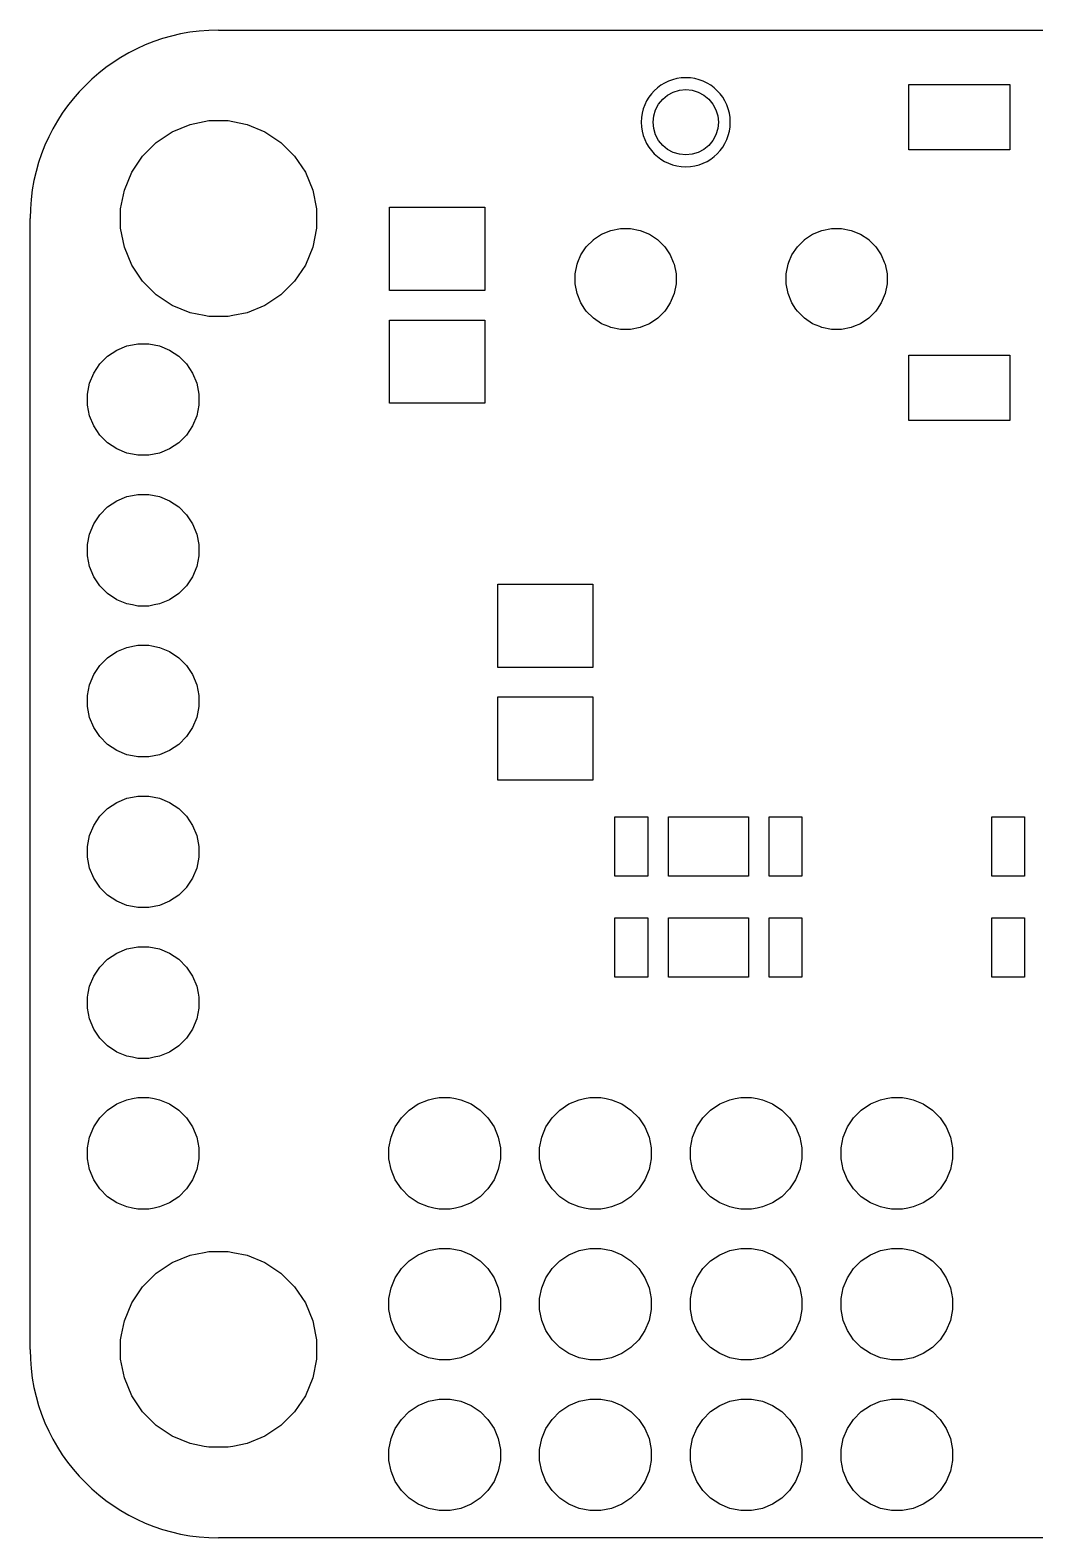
# Model space of a CAD drawing. Extents: x 117.4 to 179.6, y -117.7 to -92.3.
# Drawn here: x 117.39 to 134.32, y -117.7 to -92.3 of the extents above; entities that cross this region are included whole.
import ezdxf

# ---------------------------------------------------------------- set-up
doc = ezdxf.new("R2010")
doc.units = 0
doc.header["$MEASUREMENT"] = 0
doc.layers.add('BLACK', color=7, linetype='CONTINUOUS')

msp = doc.modelspace()

# ---------------------------------------------------------------- linework, layer by layer
at = {"layer": 'BLACK', "linetype": 'CONTINUOUS'}
for p, q in [((120.561, -92.3036), (176.441, -92.3036)), ((132.195, -94.3194), (132.195, -93.2178)), ((132.195, -93.2178), (133.897, -93.2178)), ((133.897, -93.2178), (133.897, -94.3194)), ((127.976, -93.5486), (128.045, -93.4651)), ((128.045, -93.4651), (128.128, -93.3966)), ((128.128, -93.3966), (128.223, -93.3457)), ((128.223, -93.3457), (128.327, -93.3144)), ((128.327, -93.3144), (128.434, -93.3038)), ((128.434, -93.3038), (128.434, -93.3038)), ((128.434, -93.3038), (128.542, -93.3144)), ((128.542, -93.3144), (128.645, -93.3457)), ((128.645, -93.3457), (128.74, -93.3966)), ((128.74, -93.3966), (128.824, -93.4651)), ((128.824, -93.4651), (128.892, -93.5486)), ((127.894, -93.7471), (127.925, -93.6438)), ((127.925, -93.6438), (127.976, -93.5486)), ((128.892, -93.5486), (128.943, -93.6438)), ((128.943, -93.6438), (128.974, -93.7471)), ((119.779, -94.0157), (120.08, -93.8912)), ((120.08, -93.8912), (120.319, -93.8437)), ((120.319, -93.8437), (120.399, -93.8278)), ((120.399, -93.8278), (120.724, -93.8278)), ((120.724, -93.8278), (120.803, -93.8437)), ((120.803, -93.8437), (121.043, -93.8912)), ((121.043, -93.8912), (121.343, -94.0157)), ((127.883, -93.8546), (127.894, -93.7471)), ((127.894, -93.9621), (127.883, -93.8546)), ((127.883, -93.8546), (127.883, -93.8546)), ((127.925, -94.0654), (127.894, -93.9621)), ((128.974, -93.9621), (128.943, -94.0654)), ((128.974, -93.7471), (128.985, -93.8546)), ((128.985, -93.8546), (128.974, -93.9621)), ((128.985, -93.8546), (128.985, -93.8546)), ((119.279, -94.4263), (119.509, -94.1963)), ((119.509, -94.1963), (119.779, -94.0157)), ((121.343, -94.0157), (121.613, -94.1963)), ((121.613, -94.1963), (121.843, -94.4263)), ((127.976, -94.1606), (127.925, -94.0654)), ((128.045, -94.2441), (127.976, -94.1606)), ((128.892, -94.1606), (128.824, -94.2441)), ((128.943, -94.0654), (128.892, -94.1606)), ((119.098, -94.6967), (119.279, -94.4263)), ((121.843, -94.4263), (122.024, -94.6967)), ((128.128, -94.3126), (128.045, -94.2441)), ((128.223, -94.3635), (128.128, -94.3126)), ((128.327, -94.3948), (128.223, -94.3635)), ((128.434, -94.4054), (128.327, -94.3948)), ((128.542, -94.3948), (128.434, -94.4054)), ((128.434, -94.4054), (128.434, -94.4054)), ((128.645, -94.3635), (128.542, -94.3948)), ((128.74, -94.3126), (128.645, -94.3635)), ((128.824, -94.2441), (128.74, -94.3126)), ((133.897, -94.3194), (132.195, -94.3194)), ((118.974, -94.9971), (119.098, -94.6967)), ((122.024, -94.6967), (122.148, -94.9971)), ((118.91, -95.316), (118.974, -94.9971)), ((122.148, -94.9971), (122.212, -95.316)), ((117.386, -114.529), (117.386, -95.4786)), ((118.91, -95.6412), (118.91, -95.316)), ((122.212, -95.316), (122.212, -95.6412)), ((123.443, -96.6899), (123.443, -95.2883)), ((123.443, -95.2883), (125.045, -95.2883)), ((125.045, -95.2883), (125.045, -96.6899)), ((118.974, -95.9601), (118.91, -95.6412)), ((122.212, -95.6412), (122.148, -95.9601)), ((126.879, -95.8324), (127.016, -95.7405)), ((127.016, -95.7405), (127.171, -95.6764)), ((127.171, -95.6764), (127.335, -95.6437)), ((127.171, -95.6764), (127.171, -95.6764)), ((127.171, -95.6764), (127.171, -95.6764)), ((127.335, -95.6437), (127.503, -95.6437)), ((127.503, -95.6437), (127.667, -95.6764)), ((127.667, -95.6764), (127.667, -95.6764)), ((127.667, -95.6764), (127.667, -95.6764)), ((127.667, -95.6764), (127.822, -95.7405)), ((127.822, -95.7405), (127.96, -95.8324)), ((130.435, -95.8324), (130.572, -95.7405)), ((130.572, -95.7405), (130.727, -95.6764)), ((130.727, -95.6764), (130.891, -95.6437)), ((130.727, -95.6764), (130.727, -95.6764)), ((130.727, -95.6764), (130.727, -95.6764)), ((130.891, -95.6437), (131.059, -95.6437)), ((131.059, -95.6437), (131.223, -95.6764)), ((131.223, -95.6764), (131.223, -95.6764)), ((131.223, -95.6764), (131.223, -95.6764)), ((131.223, -95.6764), (131.378, -95.7405)), ((131.378, -95.7405), (131.516, -95.8324)), ((119.098, -96.2605), (118.974, -95.9601)), ((122.148, -95.9601), (122.024, -96.2605)), ((126.665, -96.0915), (126.758, -95.9522)), ((126.758, -95.9522), (126.877, -95.8337)), ((126.758, -95.9522), (126.758, -95.9522)), ((126.877, -95.8337), (126.879, -95.8324)), ((127.96, -95.8324), (127.962, -95.8337)), ((127.962, -95.8337), (128.08, -95.9522)), ((128.08, -95.9522), (128.08, -95.9522)), ((128.08, -95.9522), (128.173, -96.0915)), ((130.221, -96.0915), (130.314, -95.9522)), ((130.314, -95.9522), (130.433, -95.8337)), ((130.314, -95.9522), (130.314, -95.9522)), ((130.433, -95.8337), (130.435, -95.8324)), ((131.516, -95.8324), (131.518, -95.8337)), ((131.518, -95.8337), (131.636, -95.9522)), ((131.636, -95.9522), (131.636, -95.9522)), ((131.636, -95.9522), (131.729, -96.0915)), ((119.279, -96.5309), (119.098, -96.2605)), ((122.024, -96.2605), (121.843, -96.5309)), ((126.568, -96.4108), (126.601, -96.2464)), ((126.601, -96.2464), (126.615, -96.2113)), ((126.615, -96.2113), (126.665, -96.0915)), ((128.173, -96.0915), (128.223, -96.2113)), ((128.223, -96.2113), (128.237, -96.2464)), ((128.237, -96.2464), (128.27, -96.4108)), ((130.124, -96.4108), (130.157, -96.2464)), ((130.157, -96.2464), (130.171, -96.2113)), ((130.171, -96.2113), (130.221, -96.0915)), ((131.729, -96.0915), (131.779, -96.2113)), ((131.779, -96.2113), (131.793, -96.2464)), ((131.793, -96.2464), (131.826, -96.4108)), ((126.568, -96.5784), (126.568, -96.4108)), ((128.27, -96.4108), (128.27, -96.5784)), ((130.124, -96.5784), (130.124, -96.4108)), ((131.826, -96.4108), (131.826, -96.5784)), ((119.509, -96.7609), (119.279, -96.5309)), ((119.779, -96.9415), (119.509, -96.7609)), ((121.613, -96.7609), (121.343, -96.9415)), ((121.843, -96.5309), (121.613, -96.7609)), ((125.045, -96.6899), (123.443, -96.6899)), ((126.601, -96.7428), (126.568, -96.5784)), ((126.665, -96.8977), (126.601, -96.7428)), ((126.601, -96.7428), (126.601, -96.7428)), ((128.237, -96.7428), (128.173, -96.8977)), ((128.27, -96.5784), (128.237, -96.7428)), ((128.237, -96.7428), (128.237, -96.7428)), ((130.157, -96.7428), (130.124, -96.5784)), ((130.221, -96.8977), (130.157, -96.7428)), ((130.157, -96.7428), (130.157, -96.7428)), ((131.793, -96.7428), (131.729, -96.8977)), ((131.826, -96.5784), (131.793, -96.7428)), ((131.793, -96.7428), (131.793, -96.7428)), ((120.08, -97.066), (119.779, -96.9415)), ((121.343, -96.9415), (121.043, -97.066)), ((126.734, -97.0014), (126.665, -96.8977)), ((126.758, -97.037), (126.734, -97.0014)), ((128.104, -97.0014), (128.08, -97.037)), ((128.173, -96.8977), (128.104, -97.0014)), ((130.29, -97.0014), (130.221, -96.8977)), ((130.314, -97.037), (130.29, -97.0014)), ((131.66, -97.0014), (131.636, -97.037)), ((131.729, -96.8977), (131.66, -97.0014)), ((120.319, -97.1135), (120.08, -97.066)), ((120.399, -97.1294), (120.319, -97.1135)), ((120.724, -97.1294), (120.399, -97.1294)), ((120.803, -97.1135), (120.724, -97.1294)), ((121.043, -97.066), (120.803, -97.1135)), ((123.443, -98.5899), (123.443, -97.1883)), ((123.443, -97.1883), (125.045, -97.1883)), ((125.045, -97.1883), (125.045, -98.5899)), ((126.877, -97.1555), (126.758, -97.037)), ((127.016, -97.2487), (126.877, -97.1555)), ((126.877, -97.1555), (126.877, -97.1555)), ((127.136, -97.2983), (127.016, -97.2487)), ((127.822, -97.2487), (127.702, -97.2983)), ((127.962, -97.1555), (127.822, -97.2487)), ((128.08, -97.037), (127.962, -97.1555)), ((127.962, -97.1555), (127.962, -97.1555)), ((130.433, -97.1555), (130.314, -97.037)), ((130.572, -97.2487), (130.433, -97.1555)), ((130.433, -97.1555), (130.433, -97.1555)), ((130.692, -97.2983), (130.572, -97.2487)), ((131.378, -97.2487), (131.258, -97.2983)), ((131.518, -97.1555), (131.378, -97.2487)), ((131.636, -97.037), (131.518, -97.1555)), ((131.518, -97.1555), (131.518, -97.1555)), ((127.171, -97.3128), (127.136, -97.2983)), ((127.335, -97.3455), (127.171, -97.3128)), ((127.503, -97.3455), (127.335, -97.3455)), ((127.667, -97.3128), (127.503, -97.3455)), ((127.702, -97.2983), (127.667, -97.3128)), ((130.727, -97.3128), (130.692, -97.2983)), ((130.891, -97.3455), (130.727, -97.3128)), ((131.059, -97.3455), (130.891, -97.3455)), ((131.223, -97.3128), (131.059, -97.3455)), ((131.258, -97.2983), (131.223, -97.3128)), ((118.692, -97.7966), (118.846, -97.6938)), ((118.846, -97.6938), (119.017, -97.6229)), ((118.846, -97.6938), (118.846, -97.6938)), ((119.017, -97.6229), (119.108, -97.6049)), ((119.108, -97.6049), (119.199, -97.5868)), ((119.199, -97.5868), (119.384, -97.5868)), ((119.384, -97.5868), (119.474, -97.6049)), ((119.474, -97.6049), (119.565, -97.6229)), ((119.565, -97.6229), (119.736, -97.6938)), ((119.736, -97.6938), (119.736, -97.6938)), ((119.736, -97.6938), (119.89, -97.7966)), ((132.195, -98.8794), (132.195, -97.7778)), ((132.195, -97.7778), (133.897, -97.7778)), ((133.897, -97.7778), (133.897, -98.8794)), ((118.458, -98.0814), (118.561, -97.9275)), ((118.561, -97.9275), (118.692, -97.7966)), ((118.561, -97.9275), (118.561, -97.9275)), ((119.89, -97.7966), (120.021, -97.9275)), ((120.021, -97.9275), (120.021, -97.9275)), ((120.021, -97.9275), (120.124, -98.0814)), ((118.351, -98.434), (118.387, -98.2525)), ((118.387, -98.2525), (118.458, -98.0814)), ((120.124, -98.0814), (120.195, -98.2525)), ((120.195, -98.2525), (120.231, -98.434)), ((118.351, -98.6192), (118.351, -98.434)), ((120.231, -98.434), (120.231, -98.6192)), ((118.387, -98.8007), (118.351, -98.6192)), ((118.458, -98.9718), (118.387, -98.8007)), ((120.195, -98.8007), (120.124, -98.9718)), ((120.231, -98.6192), (120.195, -98.8007)), ((125.045, -98.5899), (123.443, -98.5899)), ((118.561, -99.1257), (118.458, -98.9718)), ((118.458, -98.9718), (118.458, -98.9718)), ((120.124, -98.9718), (120.021, -99.1257)), ((120.124, -98.9718), (120.124, -98.9718)), ((133.897, -98.8794), (132.195, -98.8794)), ((118.692, -99.2566), (118.561, -99.1257)), ((118.846, -99.3594), (118.692, -99.2566)), ((118.692, -99.2566), (118.692, -99.2566)), ((119.89, -99.2566), (119.736, -99.3594)), ((120.021, -99.1257), (119.89, -99.2566)), ((119.89, -99.2566), (119.89, -99.2566)), ((119.017, -99.4303), (118.846, -99.3594)), ((119.108, -99.4483), (119.017, -99.4303)), ((119.199, -99.4664), (119.108, -99.4483)), ((119.384, -99.4664), (119.199, -99.4664)), ((119.474, -99.4483), (119.384, -99.4664)), ((119.565, -99.4303), (119.474, -99.4483)), ((119.736, -99.3594), (119.565, -99.4303)), ((118.692, -100.337), (118.846, -100.234)), ((118.846, -100.234), (119.017, -100.163)), ((118.846, -100.234), (118.846, -100.234)), ((119.017, -100.163), (119.108, -100.145)), ((119.108, -100.145), (119.199, -100.127)), ((119.199, -100.127), (119.384, -100.127)), ((119.384, -100.127), (119.474, -100.145)), ((119.474, -100.145), (119.565, -100.163)), ((119.565, -100.163), (119.736, -100.234)), ((119.736, -100.234), (119.736, -100.234)), ((119.736, -100.234), (119.89, -100.337)), ((118.458, -100.621), (118.561, -100.468)), ((118.561, -100.468), (118.692, -100.337)), ((118.561, -100.468), (118.561, -100.468)), ((119.89, -100.337), (120.021, -100.468)), ((120.021, -100.468), (120.021, -100.468)), ((120.021, -100.468), (120.124, -100.621)), ((118.352, -100.971), (118.387, -100.792)), ((118.387, -100.792), (118.458, -100.621)), ((118.387, -100.792), (118.387, -100.792)), ((120.124, -100.621), (120.195, -100.792)), ((120.195, -100.792), (120.195, -100.792)), ((120.195, -100.792), (120.23, -100.971)), ((118.351, -100.974), (118.352, -100.971)), ((118.351, -101.159), (118.351, -100.974)), ((120.23, -100.971), (120.231, -100.974)), ((120.231, -100.974), (120.231, -101.159)), ((118.387, -101.341), (118.351, -101.159)), ((118.458, -101.512), (118.387, -101.341)), ((120.195, -101.341), (120.124, -101.512)), ((120.231, -101.159), (120.195, -101.341)), ((118.56, -101.664), (118.458, -101.512)), ((120.124, -101.512), (120.022, -101.664)), ((118.561, -101.666), (118.56, -101.664)), ((118.692, -101.797), (118.561, -101.666)), ((118.846, -101.899), (118.692, -101.797)), ((118.692, -101.797), (118.692, -101.797)), ((119.89, -101.797), (119.736, -101.899)), ((120.021, -101.666), (119.89, -101.797)), ((119.89, -101.797), (119.89, -101.797)), ((120.022, -101.664), (120.021, -101.666)), ((125.269, -103.04), (125.269, -101.638)), ((125.269, -101.638), (126.87, -101.638)), ((126.87, -101.638), (126.87, -103.04)), ((119.017, -101.97), (118.846, -101.899)), ((119.108, -101.988), (119.017, -101.97)), ((119.199, -102.006), (119.108, -101.988)), ((119.384, -102.006), (119.199, -102.006)), ((119.474, -101.988), (119.384, -102.006)), ((119.565, -101.97), (119.474, -101.988)), ((119.736, -101.899), (119.565, -101.97)), ((118.692, -102.877), (118.846, -102.774)), ((118.846, -102.774), (119.017, -102.703)), ((118.846, -102.774), (118.846, -102.774)), ((119.017, -102.703), (119.143, -102.678)), ((119.143, -102.678), (119.199, -102.667)), ((119.199, -102.667), (119.384, -102.667)), ((119.384, -102.667), (119.439, -102.678)), ((119.439, -102.678), (119.565, -102.703)), ((119.565, -102.703), (119.736, -102.774)), ((119.736, -102.774), (119.736, -102.774)), ((119.736, -102.774), (119.89, -102.877)), ((118.458, -103.161), (118.561, -103.008)), ((118.561, -103.008), (118.692, -102.877)), ((118.561, -103.008), (118.561, -103.008)), ((119.89, -102.877), (120.021, -103.008)), ((120.021, -103.008), (120.021, -103.008)), ((120.021, -103.008), (120.124, -103.161)), ((126.87, -103.04), (125.269, -103.04)), ((118.351, -103.514), (118.387, -103.332)), ((118.387, -103.332), (118.458, -103.161)), ((120.124, -103.161), (120.195, -103.332)), ((120.195, -103.332), (120.231, -103.514)), ((118.351, -103.699), (118.351, -103.514)), ((120.231, -103.514), (120.231, -103.699)), ((125.269, -104.94), (125.269, -103.538)), ((125.269, -103.538), (126.87, -103.538)), ((126.87, -103.538), (126.87, -104.94)), ((118.387, -103.881), (118.351, -103.699)), ((118.458, -104.052), (118.387, -103.881)), ((120.195, -103.881), (120.124, -104.052)), ((120.231, -103.699), (120.195, -103.881)), ((118.561, -104.206), (118.458, -104.052)), ((118.458, -104.052), (118.458, -104.052)), ((120.124, -104.052), (120.021, -104.206)), ((120.124, -104.052), (120.124, -104.052)), ((118.692, -104.337), (118.561, -104.206)), ((118.846, -104.439), (118.692, -104.337)), ((118.692, -104.337), (118.692, -104.337)), ((119.89, -104.337), (119.736, -104.439)), ((120.021, -104.206), (119.89, -104.337)), ((119.89, -104.337), (119.89, -104.337)), ((119.017, -104.51), (118.846, -104.439)), ((119.108, -104.528), (119.017, -104.51)), ((119.199, -104.546), (119.108, -104.528)), ((119.384, -104.546), (119.199, -104.546)), ((119.474, -104.528), (119.384, -104.546)), ((119.565, -104.51), (119.474, -104.528)), ((119.736, -104.439), (119.565, -104.51)), ((126.87, -104.94), (125.269, -104.94)), ((118.692, -105.417), (118.846, -105.314)), ((118.846, -105.314), (119.017, -105.243)), ((118.846, -105.314), (118.846, -105.314)), ((119.017, -105.243), (119.108, -105.225)), ((119.108, -105.225), (119.199, -105.207)), ((119.199, -105.207), (119.384, -105.207)), ((119.384, -105.207), (119.474, -105.225)), ((119.474, -105.225), (119.565, -105.243)), ((119.565, -105.243), (119.736, -105.314)), ((119.736, -105.314), (119.736, -105.314)), ((119.736, -105.314), (119.89, -105.417)), ((118.458, -105.701), (118.561, -105.548)), ((118.561, -105.548), (118.692, -105.417)), ((118.561, -105.548), (118.561, -105.548)), ((119.89, -105.417), (120.021, -105.548)), ((120.021, -105.548), (120.021, -105.548)), ((120.021, -105.548), (120.124, -105.701)), ((127.24, -106.559), (127.24, -105.558)), ((127.24, -105.558), (127.792, -105.558)), ((127.792, -105.558), (127.792, -106.559)), ((128.14, -106.559), (128.14, -105.558)), ((128.14, -105.558), (129.492, -105.558)), ((129.492, -105.558), (129.492, -106.559)), ((129.84, -106.559), (129.84, -105.558)), ((129.84, -105.558), (130.392, -105.558)), ((130.392, -105.558), (130.392, -106.559)), ((133.59, -106.559), (133.59, -105.558)), ((133.59, -105.558), (134.142, -105.558)), ((134.142, -105.558), (134.142, -106.559)), ((118.351, -106.054), (118.387, -105.872)), ((118.387, -105.872), (118.458, -105.701)), ((120.124, -105.701), (120.195, -105.872)), ((120.195, -105.872), (120.231, -106.054)), ((118.351, -106.239), (118.351, -106.054)), ((120.231, -106.054), (120.231, -106.239)), ((118.387, -106.421), (118.351, -106.239)), ((118.458, -106.592), (118.387, -106.421)), ((120.195, -106.421), (120.124, -106.592)), ((120.231, -106.239), (120.195, -106.421)), ((118.56, -106.744), (118.458, -106.592)), ((120.124, -106.592), (120.022, -106.744)), ((127.792, -106.559), (127.24, -106.559)), ((129.492, -106.559), (128.14, -106.559)), ((130.392, -106.559), (129.84, -106.559)), ((134.142, -106.559), (133.59, -106.559)), ((118.561, -106.746), (118.56, -106.744)), ((118.692, -106.877), (118.561, -106.746)), ((118.846, -106.979), (118.692, -106.877)), ((118.692, -106.877), (118.692, -106.877)), ((119.89, -106.877), (119.736, -106.979)), ((120.021, -106.746), (119.89, -106.877)), ((119.89, -106.877), (119.89, -106.877)), ((120.022, -106.744), (120.021, -106.746)), ((119.017, -107.05), (118.846, -106.979)), ((119.108, -107.068), (119.017, -107.05)), ((119.199, -107.086), (119.108, -107.068)), ((119.384, -107.086), (119.199, -107.086)), ((119.474, -107.068), (119.384, -107.086)), ((119.565, -107.05), (119.474, -107.068)), ((119.736, -106.979), (119.565, -107.05)), ((127.24, -108.259), (127.24, -107.258)), ((127.24, -107.258), (127.792, -107.258)), ((127.792, -107.258), (127.792, -108.259)), ((128.14, -108.259), (128.14, -107.258)), ((128.14, -107.258), (129.492, -107.258)), ((129.492, -107.258), (129.492, -108.259)), ((129.84, -108.259), (129.84, -107.258)), ((129.84, -107.258), (130.392, -107.258)), ((130.392, -107.258), (130.392, -108.259)), ((133.59, -108.259), (133.59, -107.258)), ((133.59, -107.258), (134.142, -107.258)), ((134.142, -107.258), (134.142, -108.259)), ((118.692, -107.957), (118.846, -107.854)), ((118.846, -107.854), (119.017, -107.783)), ((118.846, -107.854), (118.846, -107.854)), ((119.017, -107.783), (119.108, -107.765)), ((119.108, -107.765), (119.199, -107.747)), ((119.199, -107.747), (119.384, -107.747)), ((119.384, -107.747), (119.474, -107.765)), ((119.474, -107.765), (119.565, -107.783)), ((119.565, -107.783), (119.736, -107.854)), ((119.736, -107.854), (119.736, -107.854)), ((119.736, -107.854), (119.89, -107.957)), ((118.458, -108.241), (118.561, -108.088)), ((118.561, -108.088), (118.692, -107.957)), ((118.561, -108.088), (118.561, -108.088)), ((119.89, -107.957), (120.021, -108.088)), ((120.021, -108.088), (120.021, -108.088)), ((120.021, -108.088), (120.124, -108.241)), ((118.364, -108.528), (118.387, -108.412)), ((118.387, -108.412), (118.458, -108.241)), ((118.387, -108.412), (118.387, -108.412)), ((120.124, -108.241), (120.195, -108.412)), ((120.195, -108.412), (120.195, -108.412)), ((120.195, -108.412), (120.218, -108.528)), ((127.792, -108.259), (127.24, -108.259)), ((129.492, -108.259), (128.14, -108.259)), ((130.392, -108.259), (129.84, -108.259)), ((134.142, -108.259), (133.59, -108.259)), ((118.351, -108.594), (118.364, -108.528)), ((118.351, -108.779), (118.351, -108.594)), ((120.218, -108.528), (120.231, -108.594)), ((120.231, -108.594), (120.231, -108.779)), ((118.387, -108.961), (118.351, -108.779)), ((118.458, -109.132), (118.387, -108.961)), ((120.195, -108.961), (120.124, -109.132)), ((120.231, -108.779), (120.195, -108.961)), ((118.561, -109.286), (118.458, -109.132)), ((118.458, -109.132), (118.458, -109.132)), ((120.124, -109.132), (120.021, -109.286)), ((120.124, -109.132), (120.124, -109.132)), ((118.692, -109.417), (118.561, -109.286)), ((118.846, -109.519), (118.692, -109.417)), ((118.692, -109.417), (118.692, -109.417)), ((119.89, -109.417), (119.736, -109.519)), ((120.021, -109.286), (119.89, -109.417)), ((119.89, -109.417), (119.89, -109.417)), ((119.017, -109.59), (118.846, -109.519)), ((119.108, -109.608), (119.017, -109.59)), ((119.199, -109.626), (119.108, -109.608)), ((119.384, -109.626), (119.199, -109.626)), ((119.474, -109.608), (119.384, -109.626)), ((119.565, -109.59), (119.474, -109.608)), ((119.736, -109.519), (119.565, -109.59)), ((118.692, -110.497), (118.846, -110.394)), ((118.846, -110.394), (119.017, -110.323)), ((118.846, -110.394), (118.846, -110.394)), ((119.017, -110.323), (119.108, -110.305)), ((119.108, -110.305), (119.199, -110.287)), ((119.199, -110.287), (119.384, -110.287)), ((119.384, -110.287), (119.474, -110.305)), ((119.474, -110.305), (119.565, -110.323)), ((119.565, -110.323), (119.736, -110.394)), ((119.736, -110.394), (119.736, -110.394)), ((119.736, -110.394), (119.89, -110.497)), ((123.772, -110.497), (123.926, -110.394)), ((123.926, -110.394), (124.097, -110.323)), ((123.926, -110.394), (123.926, -110.394)), ((124.097, -110.323), (124.188, -110.305)), ((124.188, -110.305), (124.279, -110.287)), ((124.279, -110.287), (124.464, -110.287)), ((124.464, -110.287), (124.554, -110.305)), ((124.554, -110.305), (124.645, -110.323)), ((124.645, -110.323), (124.816, -110.394)), ((124.816, -110.394), (124.816, -110.394)), ((124.816, -110.394), (124.97, -110.497)), ((126.312, -110.497), (126.466, -110.394)), ((126.466, -110.394), (126.637, -110.323)), ((126.466, -110.394), (126.466, -110.394)), ((126.637, -110.323), (126.728, -110.305)), ((126.728, -110.305), (126.819, -110.287)), ((126.819, -110.287), (127.004, -110.287)), ((127.004, -110.287), (127.094, -110.305)), ((127.094, -110.305), (127.185, -110.323)), ((127.185, -110.323), (127.356, -110.394)), ((127.356, -110.394), (127.356, -110.394)), ((127.356, -110.394), (127.51, -110.497)), ((128.852, -110.497), (129.006, -110.394)), ((129.006, -110.394), (129.177, -110.323)), ((129.006, -110.394), (129.006, -110.394)), ((129.177, -110.323), (129.268, -110.305)), ((129.268, -110.305), (129.359, -110.287)), ((129.359, -110.287), (129.544, -110.287)), ((129.544, -110.287), (129.634, -110.305)), ((129.634, -110.305), (129.725, -110.323)), ((129.725, -110.323), (129.896, -110.394)), ((129.896, -110.394), (129.896, -110.394)), ((129.896, -110.394), (130.05, -110.497)), ((131.392, -110.497), (131.546, -110.394)), ((131.546, -110.394), (131.717, -110.323)), ((131.546, -110.394), (131.546, -110.394)), ((131.717, -110.323), (131.808, -110.305)), ((131.808, -110.305), (131.899, -110.287)), ((131.899, -110.287), (132.084, -110.287)), ((132.084, -110.287), (132.174, -110.305)), ((132.174, -110.305), (132.265, -110.323)), ((132.265, -110.323), (132.436, -110.394)), ((132.436, -110.394), (132.436, -110.394)), ((132.436, -110.394), (132.59, -110.497)), ((118.458, -110.781), (118.561, -110.628)), ((118.561, -110.628), (118.692, -110.497)), ((118.561, -110.628), (118.561, -110.628)), ((119.89, -110.497), (120.021, -110.628)), ((120.021, -110.628), (120.021, -110.628)), ((120.021, -110.628), (120.124, -110.781)), ((123.538, -110.781), (123.641, -110.628)), ((123.641, -110.628), (123.772, -110.497)), ((123.641, -110.628), (123.641, -110.628)), ((124.97, -110.497), (125.101, -110.628)), ((125.101, -110.628), (125.101, -110.628)), ((125.101, -110.628), (125.204, -110.781)), ((126.078, -110.781), (126.181, -110.628)), ((126.181, -110.628), (126.312, -110.497)), ((126.181, -110.628), (126.181, -110.628)), ((127.51, -110.497), (127.641, -110.628)), ((127.641, -110.628), (127.641, -110.628)), ((127.641, -110.628), (127.744, -110.781)), ((128.618, -110.781), (128.721, -110.628)), ((128.721, -110.628), (128.852, -110.497)), ((128.721, -110.628), (128.721, -110.628)), ((130.05, -110.497), (130.181, -110.628)), ((130.181, -110.628), (130.181, -110.628)), ((130.181, -110.628), (130.284, -110.781)), ((131.158, -110.781), (131.261, -110.628)), ((131.261, -110.628), (131.392, -110.497)), ((131.261, -110.628), (131.261, -110.628)), ((132.59, -110.497), (132.721, -110.628)), ((132.721, -110.628), (132.721, -110.628)), ((132.721, -110.628), (132.824, -110.781)), ((118.351, -111.134), (118.387, -110.952)), ((118.387, -110.952), (118.458, -110.781)), ((120.124, -110.781), (120.195, -110.952)), ((120.195, -110.952), (120.231, -111.134)), ((123.431, -111.134), (123.467, -110.952)), ((123.467, -110.952), (123.538, -110.781)), ((125.204, -110.781), (125.275, -110.952)), ((125.275, -110.952), (125.311, -111.134)), ((125.971, -111.134), (126.007, -110.952)), ((126.007, -110.952), (126.078, -110.781)), ((127.744, -110.781), (127.815, -110.952)), ((127.815, -110.952), (127.851, -111.134)), ((128.511, -111.134), (128.547, -110.952)), ((128.547, -110.952), (128.618, -110.781)), ((130.284, -110.781), (130.355, -110.952)), ((130.355, -110.952), (130.391, -111.134)), ((131.051, -111.134), (131.087, -110.952)), ((131.087, -110.952), (131.158, -110.781)), ((132.824, -110.781), (132.895, -110.952)), ((132.895, -110.952), (132.931, -111.134)), ((118.351, -111.319), (118.351, -111.134)), ((120.231, -111.134), (120.231, -111.319)), ((123.431, -111.319), (123.431, -111.134)), ((125.311, -111.134), (125.311, -111.319)), ((125.971, -111.319), (125.971, -111.134)), ((127.851, -111.134), (127.851, -111.319)), ((128.511, -111.319), (128.511, -111.134)), ((130.391, -111.134), (130.391, -111.319)), ((131.051, -111.319), (131.051, -111.134)), ((132.931, -111.134), (132.931, -111.319)), ((118.387, -111.501), (118.351, -111.319)), ((118.458, -111.672), (118.387, -111.501)), ((120.195, -111.501), (120.124, -111.672)), ((120.231, -111.319), (120.195, -111.501)), ((123.467, -111.501), (123.431, -111.319)), ((123.538, -111.672), (123.467, -111.501)), ((125.275, -111.501), (125.204, -111.672)), ((125.311, -111.319), (125.275, -111.501)), ((126.007, -111.501), (125.971, -111.319)), ((126.078, -111.672), (126.007, -111.501)), ((127.815, -111.501), (127.744, -111.672)), ((127.851, -111.319), (127.815, -111.501)), ((128.547, -111.501), (128.511, -111.319)), ((128.618, -111.672), (128.547, -111.501)), ((130.355, -111.501), (130.284, -111.672)), ((130.391, -111.319), (130.355, -111.501)), ((131.087, -111.501), (131.051, -111.319)), ((131.158, -111.672), (131.087, -111.501)), ((132.895, -111.501), (132.824, -111.672)), ((132.931, -111.319), (132.895, -111.501)), ((118.561, -111.826), (118.458, -111.672)), ((118.458, -111.672), (118.458, -111.672)), ((120.124, -111.672), (120.021, -111.826)), ((120.124, -111.672), (120.124, -111.672)), ((123.641, -111.826), (123.538, -111.672)), ((123.538, -111.672), (123.538, -111.672)), ((125.204, -111.672), (125.101, -111.826)), ((125.204, -111.672), (125.204, -111.672)), ((126.181, -111.826), (126.078, -111.672)), ((126.078, -111.672), (126.078, -111.672)), ((127.744, -111.672), (127.641, -111.826)), ((127.744, -111.672), (127.744, -111.672)), ((128.721, -111.826), (128.618, -111.672)), ((128.618, -111.672), (128.618, -111.672)), ((130.284, -111.672), (130.181, -111.826)), ((130.284, -111.672), (130.284, -111.672)), ((131.261, -111.826), (131.158, -111.672)), ((131.158, -111.672), (131.158, -111.672)), ((132.824, -111.672), (132.721, -111.826)), ((132.824, -111.672), (132.824, -111.672)), ((118.692, -111.957), (118.561, -111.826)), ((118.846, -112.059), (118.692, -111.957)), ((118.692, -111.957), (118.692, -111.957)), ((119.89, -111.957), (119.736, -112.059)), ((120.021, -111.826), (119.89, -111.957)), ((119.89, -111.957), (119.89, -111.957)), ((123.772, -111.957), (123.641, -111.826)), ((123.926, -112.059), (123.772, -111.957)), ((123.772, -111.957), (123.772, -111.957)), ((124.97, -111.957), (124.816, -112.059)), ((125.101, -111.826), (124.97, -111.957)), ((124.97, -111.957), (124.97, -111.957)), ((126.312, -111.957), (126.181, -111.826)), ((126.466, -112.059), (126.312, -111.957)), ((126.312, -111.957), (126.312, -111.957)), ((127.51, -111.957), (127.356, -112.059)), ((127.641, -111.826), (127.51, -111.957)), ((127.51, -111.957), (127.51, -111.957)), ((128.852, -111.957), (128.721, -111.826)), ((129.006, -112.059), (128.852, -111.957)), ((128.852, -111.957), (128.852, -111.957)), ((130.05, -111.957), (129.896, -112.059)), ((130.181, -111.826), (130.05, -111.957)), ((130.05, -111.957), (130.05, -111.957)), ((131.392, -111.957), (131.261, -111.826)), ((131.546, -112.059), (131.392, -111.957)), ((131.392, -111.957), (131.392, -111.957)), ((132.59, -111.957), (132.436, -112.059)), ((132.721, -111.826), (132.59, -111.957)), ((132.59, -111.957), (132.59, -111.957)), ((119.017, -112.13), (118.846, -112.059)), ((119.108, -112.148), (119.017, -112.13)), ((119.199, -112.166), (119.108, -112.148)), ((119.384, -112.166), (119.199, -112.166)), ((119.474, -112.148), (119.384, -112.166)), ((119.565, -112.13), (119.474, -112.148)), ((119.736, -112.059), (119.565, -112.13)), ((124.097, -112.13), (123.926, -112.059)), ((124.188, -112.148), (124.097, -112.13)), ((124.279, -112.166), (124.188, -112.148)), ((124.464, -112.166), (124.279, -112.166)), ((124.554, -112.148), (124.464, -112.166)), ((124.645, -112.13), (124.554, -112.148)), ((124.816, -112.059), (124.645, -112.13)), ((126.637, -112.13), (126.466, -112.059)), ((126.728, -112.148), (126.637, -112.13)), ((126.819, -112.166), (126.728, -112.148)), ((127.004, -112.166), (126.819, -112.166)), ((127.094, -112.148), (127.004, -112.166)), ((127.185, -112.13), (127.094, -112.148)), ((127.356, -112.059), (127.185, -112.13)), ((129.177, -112.13), (129.006, -112.059)), ((129.268, -112.148), (129.177, -112.13)), ((129.359, -112.166), (129.268, -112.148)), ((129.544, -112.166), (129.359, -112.166)), ((129.634, -112.148), (129.544, -112.166)), ((129.725, -112.13), (129.634, -112.148)), ((129.896, -112.059), (129.725, -112.13)), ((131.717, -112.13), (131.546, -112.059)), ((131.808, -112.148), (131.717, -112.13)), ((131.899, -112.166), (131.808, -112.148)), ((132.084, -112.166), (131.899, -112.166)), ((132.174, -112.148), (132.084, -112.166)), ((132.265, -112.13), (132.174, -112.148)), ((132.436, -112.059), (132.265, -112.13)), ((119.779, -113.066), (120.08, -112.941)), ((120.08, -112.941), (120.319, -112.894)), ((120.319, -112.894), (120.399, -112.878)), ((120.399, -112.878), (120.724, -112.878)), ((120.724, -112.878), (120.803, -112.894)), ((120.803, -112.894), (121.043, -112.941)), ((121.043, -112.941), (121.343, -113.066)), ((123.772, -113.037), (123.926, -112.934)), ((123.926, -112.934), (124.097, -112.863)), ((123.926, -112.934), (123.926, -112.934)), ((124.097, -112.863), (124.188, -112.845)), ((124.188, -112.845), (124.279, -112.827)), ((124.279, -112.827), (124.464, -112.827)), ((124.464, -112.827), (124.554, -112.845)), ((124.554, -112.845), (124.645, -112.863)), ((124.645, -112.863), (124.816, -112.934)), ((124.816, -112.934), (124.816, -112.934)), ((124.816, -112.934), (124.97, -113.037)), ((126.312, -113.037), (126.466, -112.934)), ((126.466, -112.934), (126.637, -112.863)), ((126.466, -112.934), (126.466, -112.934)), ((126.637, -112.863), (126.728, -112.845)), ((126.728, -112.845), (126.819, -112.827)), ((126.819, -112.827), (127.004, -112.827)), ((127.004, -112.827), (127.094, -112.845)), ((127.094, -112.845), (127.185, -112.863)), ((127.185, -112.863), (127.356, -112.934)), ((127.356, -112.934), (127.356, -112.934)), ((127.356, -112.934), (127.51, -113.037)), ((128.852, -113.037), (129.006, -112.934)), ((129.006, -112.934), (129.177, -112.863)), ((129.006, -112.934), (129.006, -112.934)), ((129.177, -112.863), (129.268, -112.845)), ((129.268, -112.845), (129.359, -112.827)), ((129.359, -112.827), (129.544, -112.827)), ((129.544, -112.827), (129.634, -112.845)), ((129.634, -112.845), (129.725, -112.863)), ((129.725, -112.863), (129.896, -112.934)), ((129.896, -112.934), (129.896, -112.934)), ((129.896, -112.934), (130.05, -113.037)), ((131.392, -113.037), (131.546, -112.934)), ((131.546, -112.934), (131.717, -112.863)), ((131.546, -112.934), (131.546, -112.934)), ((131.717, -112.863), (131.808, -112.845)), ((131.808, -112.845), (131.899, -112.827)), ((131.899, -112.827), (132.084, -112.827)), ((132.084, -112.827), (132.174, -112.845)), ((132.174, -112.845), (132.265, -112.863)), ((132.265, -112.863), (132.436, -112.934)), ((132.436, -112.934), (132.436, -112.934)), ((132.436, -112.934), (132.59, -113.037)), ((119.279, -113.476), (119.509, -113.246)), ((119.509, -113.246), (119.779, -113.066)), ((121.343, -113.066), (121.613, -113.246)), ((121.613, -113.246), (121.843, -113.476)), ((123.538, -113.321), (123.641, -113.168)), ((123.641, -113.168), (123.772, -113.037)), ((123.641, -113.168), (123.641, -113.168)), ((124.97, -113.037), (125.101, -113.168)), ((125.101, -113.168), (125.101, -113.168)), ((125.101, -113.168), (125.204, -113.321)), ((126.078, -113.321), (126.181, -113.168)), ((126.181, -113.168), (126.312, -113.037)), ((126.181, -113.168), (126.181, -113.168)), ((127.51, -113.037), (127.641, -113.168)), ((127.641, -113.168), (127.641, -113.168)), ((127.641, -113.168), (127.744, -113.321)), ((128.618, -113.321), (128.721, -113.168)), ((128.721, -113.168), (128.852, -113.037)), ((128.721, -113.168), (128.721, -113.168)), ((130.05, -113.037), (130.181, -113.168)), ((130.181, -113.168), (130.181, -113.168)), ((130.181, -113.168), (130.284, -113.321)), ((131.158, -113.321), (131.261, -113.168)), ((131.261, -113.168), (131.392, -113.037)), ((131.261, -113.168), (131.261, -113.168)), ((132.59, -113.037), (132.721, -113.168)), ((132.721, -113.168), (132.721, -113.168)), ((132.721, -113.168), (132.824, -113.321)), ((119.098, -113.747), (119.279, -113.476)), ((121.843, -113.476), (122.024, -113.747)), ((123.431, -113.674), (123.467, -113.492)), ((123.467, -113.492), (123.538, -113.321)), ((125.204, -113.321), (125.275, -113.492)), ((125.275, -113.492), (125.311, -113.674)), ((125.971, -113.674), (126.007, -113.492)), ((126.007, -113.492), (126.078, -113.321)), ((127.744, -113.321), (127.815, -113.492)), ((127.815, -113.492), (127.851, -113.674)), ((128.511, -113.674), (128.547, -113.492)), ((128.547, -113.492), (128.618, -113.321)), ((130.284, -113.321), (130.355, -113.492)), ((130.355, -113.492), (130.391, -113.674)), ((131.051, -113.674), (131.087, -113.492)), ((131.087, -113.492), (131.158, -113.321)), ((132.824, -113.321), (132.895, -113.492)), ((132.895, -113.492), (132.931, -113.674)), ((118.974, -114.047), (119.098, -113.747)), ((122.024, -113.747), (122.148, -114.047)), ((123.431, -113.859), (123.431, -113.674)), ((125.311, -113.674), (125.311, -113.859)), ((125.971, -113.859), (125.971, -113.674)), ((127.851, -113.674), (127.851, -113.859)), ((128.511, -113.859), (128.511, -113.674)), ((130.391, -113.674), (130.391, -113.859)), ((131.051, -113.859), (131.051, -113.674)), ((132.931, -113.674), (132.931, -113.859)), ((118.926, -114.286), (118.974, -114.047)), ((122.148, -114.047), (122.196, -114.286)), ((123.467, -114.041), (123.431, -113.859)), ((123.538, -114.212), (123.467, -114.041)), ((125.275, -114.041), (125.204, -114.212)), ((125.311, -113.859), (125.275, -114.041)), ((126.007, -114.041), (125.971, -113.859)), ((126.078, -114.212), (126.007, -114.041)), ((127.815, -114.041), (127.744, -114.212)), ((127.851, -113.859), (127.815, -114.041)), ((128.547, -114.041), (128.511, -113.859)), ((128.618, -114.212), (128.547, -114.041)), ((130.355, -114.041), (130.284, -114.212)), ((130.391, -113.859), (130.355, -114.041)), ((131.087, -114.041), (131.051, -113.859)), ((131.158, -114.212), (131.087, -114.041)), ((132.895, -114.041), (132.824, -114.212)), ((132.931, -113.859), (132.895, -114.041)), ((118.91, -114.366), (118.926, -114.286)), ((122.196, -114.286), (122.212, -114.366)), ((123.641, -114.366), (123.538, -114.212)), ((123.538, -114.212), (123.538, -114.212)), ((125.204, -114.212), (125.101, -114.366)), ((125.204, -114.212), (125.204, -114.212)), ((126.181, -114.366), (126.078, -114.212)), ((126.078, -114.212), (126.078, -114.212)), ((127.744, -114.212), (127.641, -114.366)), ((127.744, -114.212), (127.744, -114.212)), ((128.721, -114.366), (128.618, -114.212)), ((128.618, -114.212), (128.618, -114.212)), ((130.284, -114.212), (130.181, -114.366)), ((130.284, -114.212), (130.284, -114.212)), ((131.261, -114.366), (131.158, -114.212)), ((131.158, -114.212), (131.158, -114.212)), ((132.824, -114.212), (132.721, -114.366)), ((132.824, -114.212), (132.824, -114.212)), ((118.91, -114.691), (118.91, -114.366)), ((118.91, -114.366), (118.91, -114.366)), ((122.212, -114.366), (122.212, -114.366)), ((122.212, -114.366), (122.212, -114.691)), ((123.772, -114.497), (123.641, -114.366)), ((123.926, -114.599), (123.772, -114.497)), ((123.772, -114.497), (123.772, -114.497)), ((124.97, -114.497), (124.816, -114.599)), ((125.101, -114.366), (124.97, -114.497)), ((124.97, -114.497), (124.97, -114.497)), ((126.312, -114.497), (126.181, -114.366)), ((126.466, -114.599), (126.312, -114.497)), ((126.312, -114.497), (126.312, -114.497)), ((127.51, -114.497), (127.356, -114.599)), ((127.641, -114.366), (127.51, -114.497)), ((127.51, -114.497), (127.51, -114.497)), ((128.852, -114.497), (128.721, -114.366)), ((129.006, -114.599), (128.852, -114.497)), ((128.852, -114.497), (128.852, -114.497)), ((130.05, -114.497), (129.896, -114.599)), ((130.181, -114.366), (130.05, -114.497)), ((130.05, -114.497), (130.05, -114.497)), ((131.392, -114.497), (131.261, -114.366)), ((131.546, -114.599), (131.392, -114.497)), ((131.392, -114.497), (131.392, -114.497)), ((132.59, -114.497), (132.436, -114.599)), ((132.721, -114.366), (132.59, -114.497)), ((132.59, -114.497), (132.59, -114.497)), ((118.974, -115.01), (118.91, -114.691)), ((122.212, -114.691), (122.148, -115.01)), ((124.097, -114.67), (123.926, -114.599)), ((124.188, -114.688), (124.097, -114.67)), ((124.279, -114.706), (124.188, -114.688)), ((124.464, -114.706), (124.279, -114.706)), ((124.554, -114.688), (124.464, -114.706)), ((124.645, -114.67), (124.554, -114.688)), ((124.816, -114.599), (124.645, -114.67)), ((126.637, -114.67), (126.466, -114.599)), ((126.728, -114.688), (126.637, -114.67)), ((126.819, -114.706), (126.728, -114.688)), ((127.004, -114.706), (126.819, -114.706)), ((127.094, -114.688), (127.004, -114.706)), ((127.185, -114.67), (127.094, -114.688)), ((127.356, -114.599), (127.185, -114.67)), ((129.177, -114.67), (129.006, -114.599)), ((129.268, -114.688), (129.177, -114.67)), ((129.359, -114.706), (129.268, -114.688)), ((129.544, -114.706), (129.359, -114.706)), ((129.634, -114.688), (129.544, -114.706)), ((129.725, -114.67), (129.634, -114.688)), ((129.896, -114.599), (129.725, -114.67)), ((131.717, -114.67), (131.546, -114.599)), ((131.808, -114.688), (131.717, -114.67)), ((131.899, -114.706), (131.808, -114.688)), ((132.084, -114.706), (131.899, -114.706)), ((132.174, -114.688), (132.084, -114.706)), ((132.265, -114.67), (132.174, -114.688)), ((132.436, -114.599), (132.265, -114.67)), ((119.098, -115.311), (118.974, -115.01)), ((122.148, -115.01), (122.024, -115.311)), ((119.279, -115.581), (119.098, -115.311)), ((122.024, -115.311), (121.843, -115.581)), ((123.772, -115.577), (123.926, -115.474)), ((123.926, -115.474), (124.097, -115.403)), ((123.926, -115.474), (123.926, -115.474)), ((124.097, -115.403), (124.188, -115.385)), ((124.188, -115.385), (124.279, -115.367)), ((124.279, -115.367), (124.464, -115.367)), ((124.464, -115.367), (124.554, -115.385)), ((124.554, -115.385), (124.645, -115.403)), ((124.645, -115.403), (124.816, -115.474)), ((124.816, -115.474), (124.816, -115.474)), ((124.816, -115.474), (124.97, -115.577)), ((126.312, -115.577), (126.466, -115.474)), ((126.466, -115.474), (126.637, -115.403)), ((126.466, -115.474), (126.466, -115.474)), ((126.637, -115.403), (126.728, -115.385)), ((126.728, -115.385), (126.819, -115.367)), ((126.819, -115.367), (127.004, -115.367)), ((127.004, -115.367), (127.094, -115.385)), ((127.094, -115.385), (127.185, -115.403)), ((127.185, -115.403), (127.356, -115.474)), ((127.356, -115.474), (127.356, -115.474)), ((127.356, -115.474), (127.51, -115.577)), ((128.852, -115.577), (129.006, -115.474)), ((129.006, -115.474), (129.177, -115.403)), ((129.006, -115.474), (129.006, -115.474)), ((129.177, -115.403), (129.268, -115.385)), ((129.268, -115.385), (129.359, -115.367)), ((129.359, -115.367), (129.544, -115.367)), ((129.544, -115.367), (129.634, -115.385)), ((129.634, -115.385), (129.725, -115.403)), ((129.725, -115.403), (129.896, -115.474)), ((129.896, -115.474), (129.896, -115.474)), ((129.896, -115.474), (130.05, -115.577)), ((131.392, -115.577), (131.546, -115.474)), ((131.546, -115.474), (131.717, -115.403)), ((131.546, -115.474), (131.546, -115.474)), ((131.717, -115.403), (131.808, -115.385)), ((131.808, -115.385), (131.899, -115.367)), ((131.899, -115.367), (132.084, -115.367)), ((132.084, -115.367), (132.174, -115.385)), ((132.174, -115.385), (132.265, -115.403)), ((132.265, -115.403), (132.436, -115.474)), ((132.436, -115.474), (132.436, -115.474)), ((132.436, -115.474), (132.59, -115.577)), ((119.509, -115.811), (119.279, -115.581)), ((119.779, -115.992), (119.509, -115.811)), ((121.613, -115.811), (121.343, -115.992)), ((121.843, -115.581), (121.613, -115.811)), ((123.538, -115.861), (123.641, -115.708)), ((123.641, -115.708), (123.772, -115.577)), ((123.641, -115.708), (123.641, -115.708)), ((124.97, -115.577), (125.101, -115.708)), ((125.101, -115.708), (125.101, -115.708)), ((125.101, -115.708), (125.204, -115.861)), ((126.078, -115.861), (126.181, -115.708)), ((126.181, -115.708), (126.312, -115.577)), ((126.181, -115.708), (126.181, -115.708)), ((127.51, -115.577), (127.641, -115.708)), ((127.641, -115.708), (127.641, -115.708)), ((127.641, -115.708), (127.744, -115.861)), ((128.618, -115.861), (128.721, -115.708)), ((128.721, -115.708), (128.852, -115.577)), ((128.721, -115.708), (128.721, -115.708)), ((130.05, -115.577), (130.181, -115.708)), ((130.181, -115.708), (130.181, -115.708)), ((130.181, -115.708), (130.284, -115.861)), ((131.158, -115.861), (131.261, -115.708)), ((131.261, -115.708), (131.392, -115.577)), ((131.261, -115.708), (131.261, -115.708)), ((132.59, -115.577), (132.721, -115.708)), ((132.721, -115.708), (132.721, -115.708)), ((132.721, -115.708), (132.824, -115.861)), ((120.08, -116.116), (119.779, -115.992)), ((121.343, -115.992), (121.043, -116.116)), ((123.431, -116.214), (123.467, -116.032)), ((123.467, -116.032), (123.538, -115.861)), ((125.204, -115.861), (125.275, -116.032)), ((125.275, -116.032), (125.311, -116.214)), ((125.971, -116.214), (126.007, -116.032)), ((126.007, -116.032), (126.078, -115.861)), ((127.744, -115.861), (127.815, -116.032)), ((127.815, -116.032), (127.851, -116.214)), ((128.511, -116.214), (128.547, -116.032)), ((128.547, -116.032), (128.618, -115.861)), ((130.284, -115.861), (130.355, -116.032)), ((130.355, -116.032), (130.391, -116.214)), ((131.051, -116.214), (131.087, -116.032)), ((131.087, -116.032), (131.158, -115.861)), ((132.824, -115.861), (132.895, -116.032)), ((132.895, -116.032), (132.931, -116.214)), ((120.319, -116.164), (120.08, -116.116)), ((120.399, -116.179), (120.319, -116.164)), ((120.724, -116.179), (120.399, -116.179)), ((120.803, -116.164), (120.724, -116.179)), ((121.043, -116.116), (120.803, -116.164)), ((123.431, -116.399), (123.431, -116.214)), ((125.311, -116.214), (125.311, -116.399)), ((125.971, -116.399), (125.971, -116.214)), ((127.851, -116.214), (127.851, -116.399)), ((128.511, -116.399), (128.511, -116.214)), ((130.391, -116.214), (130.391, -116.399)), ((131.051, -116.399), (131.051, -116.214)), ((132.931, -116.214), (132.931, -116.399)), ((123.467, -116.581), (123.431, -116.399)), ((123.538, -116.752), (123.467, -116.581)), ((125.275, -116.581), (125.204, -116.752)), ((125.311, -116.399), (125.275, -116.581)), ((126.007, -116.581), (125.971, -116.399)), ((126.078, -116.752), (126.007, -116.581)), ((127.815, -116.581), (127.744, -116.752)), ((127.851, -116.399), (127.815, -116.581)), ((128.547, -116.581), (128.511, -116.399)), ((128.618, -116.752), (128.547, -116.581)), ((130.355, -116.581), (130.284, -116.752)), ((130.391, -116.399), (130.355, -116.581)), ((131.087, -116.581), (131.051, -116.399)), ((131.158, -116.752), (131.087, -116.581)), ((132.895, -116.581), (132.824, -116.752)), ((132.931, -116.399), (132.895, -116.581)), ((123.641, -116.906), (123.538, -116.752)), ((123.538, -116.752), (123.538, -116.752)), ((125.204, -116.752), (125.101, -116.906)), ((125.204, -116.752), (125.204, -116.752)), ((126.181, -116.906), (126.078, -116.752)), ((126.078, -116.752), (126.078, -116.752)), ((127.744, -116.752), (127.641, -116.906)), ((127.744, -116.752), (127.744, -116.752)), ((128.721, -116.906), (128.618, -116.752)), ((128.618, -116.752), (128.618, -116.752)), ((130.284, -116.752), (130.181, -116.906)), ((130.284, -116.752), (130.284, -116.752)), ((131.261, -116.906), (131.158, -116.752)), ((131.158, -116.752), (131.158, -116.752)), ((132.824, -116.752), (132.721, -116.906)), ((132.824, -116.752), (132.824, -116.752)), ((123.772, -117.037), (123.641, -116.906)), ((123.926, -117.139), (123.772, -117.037)), ((123.772, -117.037), (123.772, -117.037)), ((124.97, -117.037), (124.816, -117.139)), ((125.101, -116.906), (124.97, -117.037)), ((124.97, -117.037), (124.97, -117.037)), ((126.312, -117.037), (126.181, -116.906)), ((126.466, -117.139), (126.312, -117.037)), ((126.312, -117.037), (126.312, -117.037)), ((127.51, -117.037), (127.356, -117.139)), ((127.641, -116.906), (127.51, -117.037)), ((127.51, -117.037), (127.51, -117.037)), ((128.852, -117.037), (128.721, -116.906)), ((129.006, -117.139), (128.852, -117.037)), ((128.852, -117.037), (128.852, -117.037)), ((130.05, -117.037), (129.896, -117.139)), ((130.181, -116.906), (130.05, -117.037)), ((130.05, -117.037), (130.05, -117.037)), ((131.392, -117.037), (131.261, -116.906)), ((131.546, -117.139), (131.392, -117.037)), ((131.392, -117.037), (131.392, -117.037)), ((132.59, -117.037), (132.436, -117.139)), ((132.721, -116.906), (132.59, -117.037)), ((132.59, -117.037), (132.59, -117.037)), ((124.097, -117.21), (123.926, -117.139)), ((124.188, -117.228), (124.097, -117.21)), ((124.279, -117.246), (124.188, -117.228)), ((124.464, -117.246), (124.279, -117.246)), ((124.554, -117.228), (124.464, -117.246)), ((124.645, -117.21), (124.554, -117.228)), ((124.816, -117.139), (124.645, -117.21)), ((126.637, -117.21), (126.466, -117.139)), ((126.728, -117.228), (126.637, -117.21)), ((126.819, -117.246), (126.728, -117.228)), ((127.004, -117.246), (126.819, -117.246)), ((127.094, -117.228), (127.004, -117.246)), ((127.185, -117.21), (127.094, -117.228)), ((127.356, -117.139), (127.185, -117.21)), ((129.177, -117.21), (129.006, -117.139)), ((129.268, -117.228), (129.177, -117.21)), ((129.359, -117.246), (129.268, -117.228)), ((129.544, -117.246), (129.359, -117.246)), ((129.634, -117.228), (129.544, -117.246)), ((129.725, -117.21), (129.634, -117.228)), ((129.896, -117.139), (129.725, -117.21)), ((131.717, -117.21), (131.546, -117.139)), ((131.808, -117.228), (131.717, -117.21)), ((131.899, -117.246), (131.808, -117.228)), ((132.084, -117.246), (131.899, -117.246)), ((132.174, -117.228), (132.084, -117.246)), ((132.265, -117.21), (132.174, -117.228)), ((132.436, -117.139), (132.265, -117.21)), ((176.441, -117.704), (120.561, -117.704))]:
    msp.add_line(p, q, dxfattribs=at)
at = {"layer": 'BLACK'}
for centre, radius, start, end in [((120.561, -95.4786), 3.175, 90, 180), ((128.434, -93.8546), 0.75, 90, 180), ((128.434, -93.8546), 0.75, 0, 90), ((128.434, -93.8546), 0.75, -180, -90), ((128.434, -93.8546), 0.75, -90, 0), ((120.561, -114.529), 3.175, -180, -90)]:
    msp.add_arc(centre, radius, start, end, dxfattribs=at)

doc.saveas('drawing.dxf')
